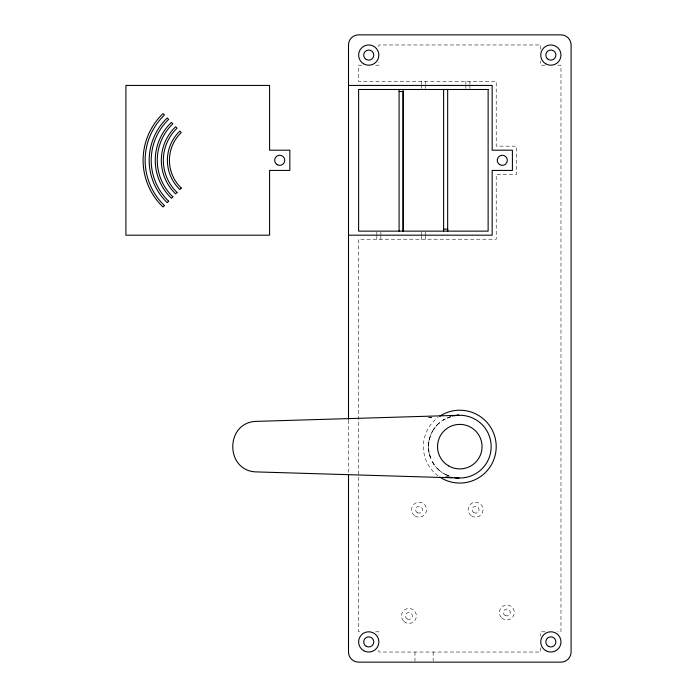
<?xml version="1.0" encoding="UTF-8"?>
<svg xmlns="http://www.w3.org/2000/svg" width="697" height="697" viewBox="0 0 697 697"><rect width="100%" height="100%" fill="white"/><g stroke="black" fill="none" stroke-linecap="round" stroke-linejoin="round"><path stroke-width="0.52" stroke-dasharray="3.48 2.61" d="M431.739 417.311L427.488 417.669L431.818 417.337M361.813 65.204L358.615 65.204L358.615 81.392L496.22 81.392L496.22 146.143L516.451 146.143L516.451 174.477L496.22 174.477L496.22 239.228L358.615 239.228L358.615 631.796L361.813 631.796M375.657 65.204L378.854 65.204L378.854 62.007M544.993 65.204L540.741 65.204L540.741 60.944M557.774 65.204L560.972 65.204L560.972 631.796L557.774 631.796M375.657 631.796L378.854 631.796L378.854 634.993M544.993 631.796L540.741 631.796L540.741 636.056M448.859 475.859L443.013 473.141L448.816 475.79M540.741 49.226L540.741 44.965L378.854 44.965L378.854 48.163M540.741 647.774L540.741 652.035L378.854 652.035L378.854 648.837M469.909 81.392L469.909 84.424M469.909 85.435L469.909 88.475M465.866 81.392L465.866 84.424M465.866 85.435L465.866 88.475M433.185 652.035L433.185 661.139M425.397 81.392L425.397 84.424M425.397 85.435L425.397 88.475M425.397 232.145L425.397 235.185M425.397 236.196L425.397 239.228M421.345 81.392L421.345 84.424M421.345 85.435L421.345 88.475M421.345 232.145L421.345 235.185M421.345 236.196L421.345 239.228M414.976 652.035L414.976 661.139M380.876 232.145L380.876 235.185M380.876 236.196L380.876 239.228M376.833 232.145L376.833 235.185M376.833 236.196L376.833 239.228M348.5 420.204L348.5 473.611M447.796 475.615A31.365 31.365 0 0 1 451.673 416.344M438.047 475.859A36.427 36.427 0 0 1 438.047 417.425M428.699 442.551L428.699 450.732L430.816 458.635C428.036 450.95 427.627 442.273 430.816 434.649L428.699 442.551M432.637 430.964L431.887 432.323L434.536 428.045L432.637 430.964M437.62 424.464L436.061 426.137L439.398 422.818L437.62 424.464M444.111 419.481L443.013 420.143L452.039 416.205L444.111 419.481M439.398 470.466L436.061 467.147L439.398 470.466M434.536 465.239L431.887 460.961L434.536 465.239M403.851 621.471A7.484 7.484 0 0 0 416.222 617.568A7.484 7.484 0 0 0 406.665 608.803A7.484 7.484 0 0 0 403.851 621.471M501.77 617.995A7.484 7.484 0 0 0 514.151 614.118A7.484 7.484 0 0 0 504.602 605.344A7.484 7.484 0 0 0 501.77 617.995M471.564 515.972A7.484 7.484 0 0 0 483.082 510.03A7.484 7.484 0 0 0 472.174 503.016A7.484 7.484 0 0 0 471.564 515.972M414.985 515.972A7.484 7.484 0 0 0 426.512 510.03A7.484 7.484 0 0 0 415.595 503.016A7.484 7.484 0 0 0 414.985 515.972M417.311 512.652A3.441 3.441 0 0 0 422.469 509.673A3.441 3.441 0 0 0 417.311 506.693A3.441 3.441 0 0 0 417.311 512.652M505.125 615.468A3.441 3.441 0 0 0 510.282 612.489A3.441 3.441 0 0 0 505.125 609.509A3.441 3.441 0 0 0 505.125 615.468M473.89 512.652A3.441 3.441 0 0 0 479.048 509.673A3.441 3.441 0 0 0 473.89 506.693A3.441 3.441 0 0 0 473.89 512.652M407.187 618.927A3.441 3.441 0 0 0 412.354 615.948A3.441 3.441 0 0 0 407.187 612.968A3.441 3.441 0 0 0 407.187 618.927"/><path stroke-width="1.05" d="M452.362 415.787L458.853 415.29L256.679 421.363C224.8 421.885 224.8 471.399 256.679 471.921L458.853 477.994L456.666 477.828M451.734 415.734L458.853 415.29M348.5 85.435L492.169 85.435L492.169 150.195L512.408 150.195L512.408 170.425L492.169 170.425L492.169 235.185L348.5 235.185M399.085 91.507L403.136 91.507L403.136 231.134L403.136 89.486M443.606 229.113L447.657 229.113L447.657 231.134L447.657 89.486M454.871 477.793L458.835 477.994M446.943 477.088L452.344 477.497M445.531 477.114L451.9 477.645M443.606 89.486L443.606 231.134M399.085 89.486L399.085 231.134M348.5 419.219L348.5 44.965A10.115 10.115 0 0 1 358.615 34.85L560.972 34.85A10.115 10.115 0 0 1 571.087 44.965L571.087 652.035A10.115 10.115 0 0 1 560.972 662.15L358.615 662.15A10.115 10.115 0 0 1 348.5 652.035L348.5 474.701M455.699 415.543A31.365 31.365 0 0 1 491.141 445.61A31.365 31.365 0 0 1 457.755 477.942M439.79 416.205A36.427 36.427 0 0 1 487.238 422.696A36.427 36.427 0 0 1 487.238 470.588A36.427 36.427 0 0 1 439.79 477.079M164.431 205.571L163.028 207.035A64.751 64.751 0 0 1 163.028 113.585L164.431 115.049A62.73 62.73 0 0 0 164.431 205.571M168.639 201.198L167.236 202.653A58.679 58.679 0 0 1 167.236 117.967L168.639 119.422A56.657 56.657 0 0 0 168.639 201.198M172.839 196.815L171.436 198.27A52.615 52.615 0 0 1 171.436 122.35L172.839 123.805A50.585 50.585 0 0 0 172.839 196.815M177.038 192.433L175.644 193.897A46.542 46.542 0 0 1 175.644 126.723L177.038 128.187A44.521 44.521 0 0 0 177.038 192.433M181.246 188.051L179.843 189.514A40.47 40.47 0 0 1 179.843 131.106L181.246 132.569A38.448 38.448 0 0 0 181.246 188.051M269.582 85.435L125.913 85.435L125.913 235.185L269.582 235.185L269.582 170.425L289.821 170.425L289.821 150.195L269.582 150.195L269.582 85.435M488.127 89.486L358.615 89.486L358.615 231.134L488.127 231.134L488.127 89.486M448.668 465.918A22.26 22.26 0 0 0 482.054 446.646A22.26 22.26 0 0 0 448.668 427.366A22.26 22.26 0 0 0 448.668 465.918M548.321 646.293A5.062 5.062 0 0 0 555.91 641.911A5.062 5.062 0 0 0 548.321 637.537A5.062 5.062 0 0 0 548.321 646.293M547.276 58.661A5.062 5.062 0 0 0 555.744 56.396A5.062 5.062 0 0 0 549.55 50.201A5.062 5.062 0 0 0 547.276 58.661M366.204 646.293A5.062 5.062 0 0 0 373.792 641.911A5.062 5.062 0 0 0 366.204 637.537A5.062 5.062 0 0 0 366.204 646.293M499.758 164.692A5.062 5.062 0 0 0 507.346 160.31A5.062 5.062 0 0 0 499.758 155.928A5.062 5.062 0 0 0 499.758 164.692M366.204 59.463A5.062 5.062 0 0 0 373.792 55.089A5.062 5.062 0 0 0 366.204 50.707A5.062 5.062 0 0 0 366.204 59.463M545.795 650.676A10.115 10.115 0 0 0 560.972 641.911A10.115 10.115 0 0 0 545.795 633.155A10.115 10.115 0 0 0 545.795 650.676M545.795 63.845A10.115 10.115 0 0 0 560.972 55.089A10.115 10.115 0 0 0 545.795 46.324A10.115 10.115 0 0 0 545.795 63.845M363.677 63.845A10.115 10.115 0 0 0 378.854 55.089A10.115 10.115 0 0 0 363.677 46.324A10.115 10.115 0 0 0 363.677 63.845M363.677 650.676A10.115 10.115 0 0 0 378.854 641.911A10.115 10.115 0 0 0 363.677 633.155A10.115 10.115 0 0 0 363.677 650.676M277.171 164.692A5.062 5.062 0 0 0 284.759 160.31A5.062 5.062 0 0 0 277.171 155.928A5.062 5.062 0 0 0 277.171 164.692"/></g></svg>
